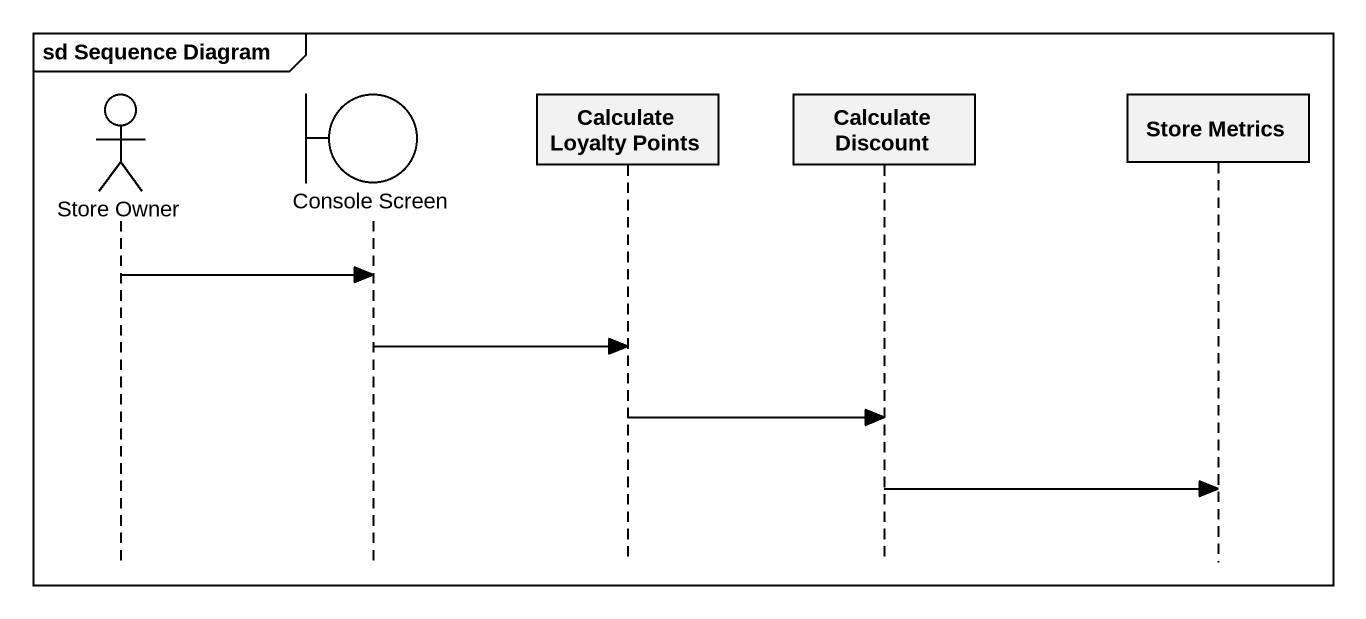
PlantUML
@startuml
mainframe sd Sequence Diagram
hide footbox
actor "Store Owner" as Store_Owner
boundary "Console Screen" as Console_Screen
participant "Calculate Loyalty Points" as Calculate_Loyalty_Points
participant "Calculate Discount" as Calculate_Discount
participant "Store Metrics" as Store_Metrics

Store_Owner -> Console_Screen
Console_Screen -> Calculate_Loyalty_Points
Calculate_Loyalty_Points -> Calculate_Discount
Calculate_Discount -> Store_Metrics
@enduml
